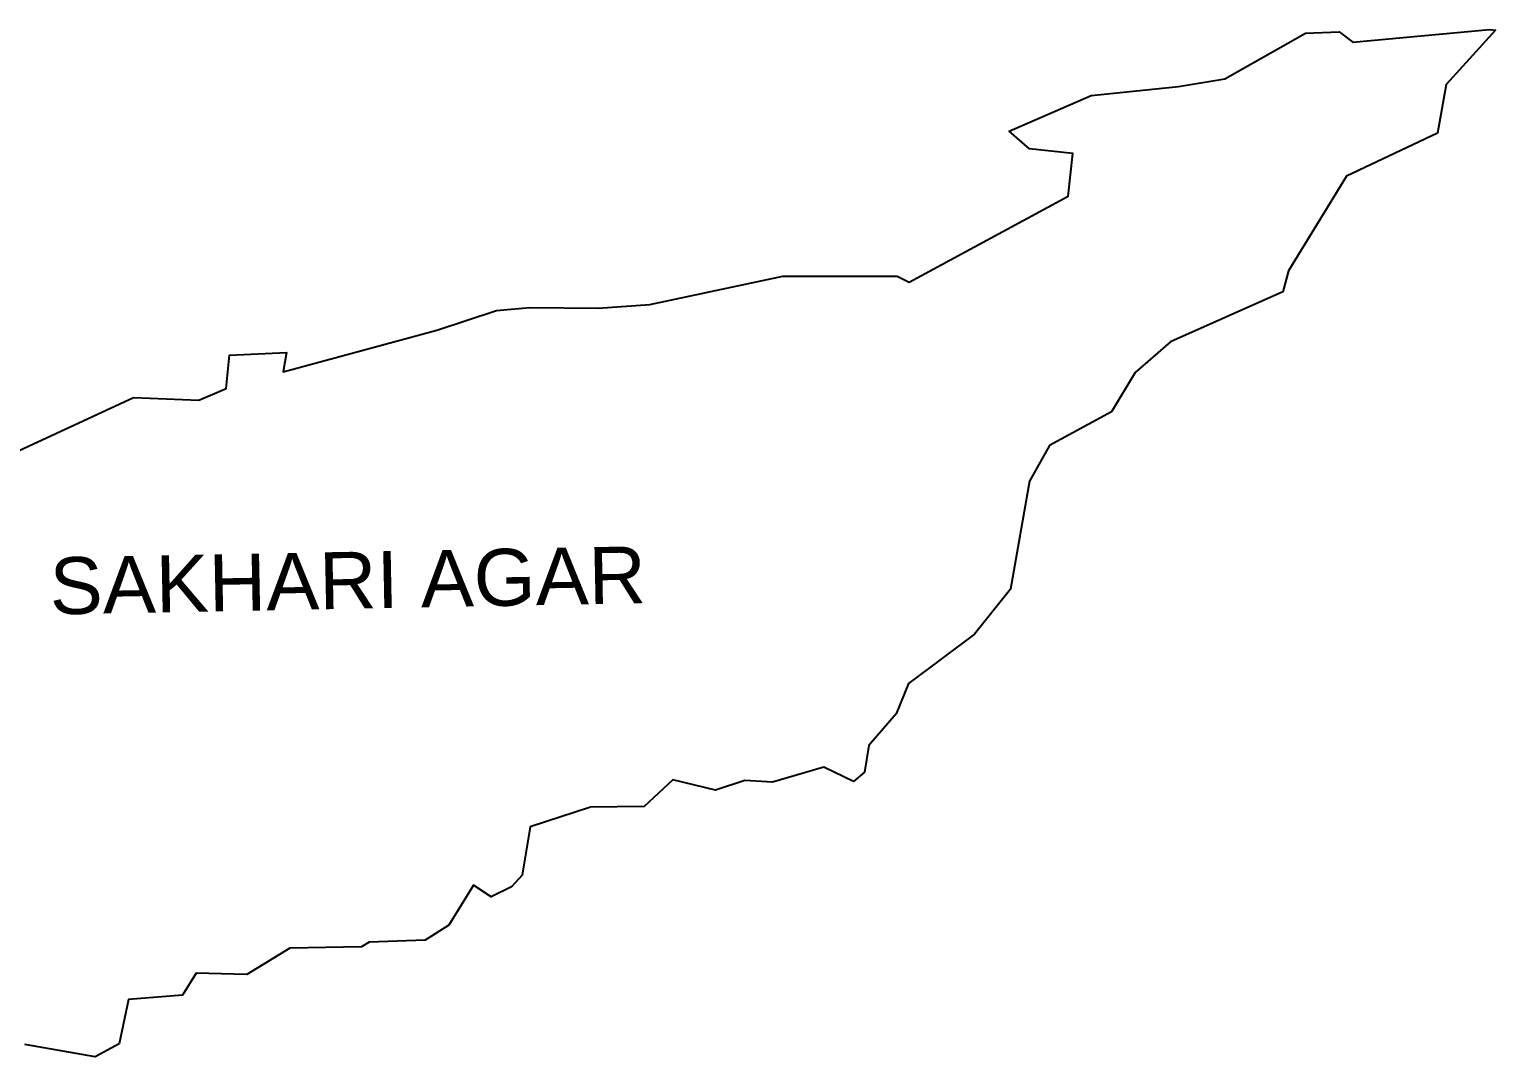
# Model space of a CAD drawing. Header units: feet. Extents: x 309891 to 314514, y 1921207 to 1923485.
# Drawn here: x 311712 to 314514, y 1921523 to 1923485 of the extents above; entities that cross this region are included whole.
import ezdxf

# ---------------------------------------------------------------- set-up
doc = ezdxf.new("R2010")
doc.units = ezdxf.units.FT
doc.header["$MEASUREMENT"] = 0
doc.layers.add('village', color=3, linetype='Continuous')
doc.layers.add('VILLAGE NAME', color=250, linetype='Continuous')
doc.styles.get("Standard").update_dxf_attribs({"font": 'arial.ttf'})

msp = doc.modelspace()

# ---------------------------------------------------------------- linework, layer by layer
at = {"layer": 'village', "color": 3, "true_color": 0x00ff00}
msp.add_polyline3d([(311587.6, 1922632.3, 0), (311911.5, 1922781.7, 0), (312036.1, 1922776.9, 0), (312088.8, 1922798.8, 0), (312095, 1922862.8, 0), (312203.7, 1922867.8, 0), (312197.5, 1922830.8, 0), (312491.2, 1922910.2, 0), (312604.9, 1922947.9, 0), (312668.8, 1922953.8, 0), (312799, 1922952, 0), (312897.9, 1922959.5, 0), (313152.3, 1923013.4, 0), (313370.5, 1923013.5, 0), (313393.4, 1923002, 0), (313697.4, 1923166.4, 0), (313706.1, 1923247.5, 0), (313623.7, 1923256.9, 0), (313584.5, 1923290.6, 0), (313741.6, 1923358.5, 0), (313908.5, 1923375.5, 0), (313997, 1923390.5, 0), (314150.8, 1923477.2, 0), (314215.4, 1923480.2, 0), (314241.1, 1923460.2, 0), (314502.7, 1923484.8, 0), (314514.2, 1923482.9, 0), (314419.4, 1923379.2, 0), (314403.1, 1923286.8, 0), (314229.5, 1923204.2, 0), (314118.2, 1923023.4, 0), (314107.7, 1922983.8, 0), (313893.1, 1922887.9, 0), (313825.4, 1922829.2, 0), (313780.2, 1922754, 0), (313661.5, 1922690.3, 0), (313623.5, 1922621.7, 0), (313587, 1922415.9, 0), (313518.7, 1922329.8, 0), (313392.6, 1922235.5, 0), (313369, 1922177.8, 0), (313316.5, 1922117.2, 0), (313308.3, 1922066.1, 0), (313287.4, 1922048.4, 0), (313230.4, 1922075.6, 0), (313132.3, 1922046.9, 0), (313079.7, 1922050.1, 0), (313023.6, 1922031.5, 0), (312941.7, 1922051.3, 0), (312887.4, 1922000.8, 0), (312784.7, 1921999.6, 0), (312669.3, 1921961.9, 0), (312653.9, 1921869.3, 0), (312633.8, 1921847.3, 0), (312595.1, 1921828.1, 0), (312560.9, 1921850.4, 0), (312513.7, 1921774.2, 0), (312469, 1921745.1, 0), (312361.6, 1921741.8, 0), (312347.1, 1921732.7, 0), (312209.9, 1921729.8, 0), (312128.2, 1921679.6, 0), (312031.4, 1921682.1, 0), (312004.8, 1921640.2, 0), (311902, 1921631.7, 0), (311884.1, 1921547.2, 0), (311838.2, 1921522.8, 0), (311703.6, 1921545.8, 0)], dxfattribs=at)

# ---------------------------------------------------------------- texts
at = {"layer": 'VILLAGE NAME', "insert": (311750.1, 1922475.9), "char_height": 108.748, "attachment_point": 1, "rotation": 1.1028}
msp.add_mtext_dynamic_manual_height_columns('{\\fArial|b0|i0|c0|p34;SAKHARI AGAR}', width=1571.314, gutter_width=543.7, heights=[0], dxfattribs=at)

doc.saveas('drawing.dxf')
